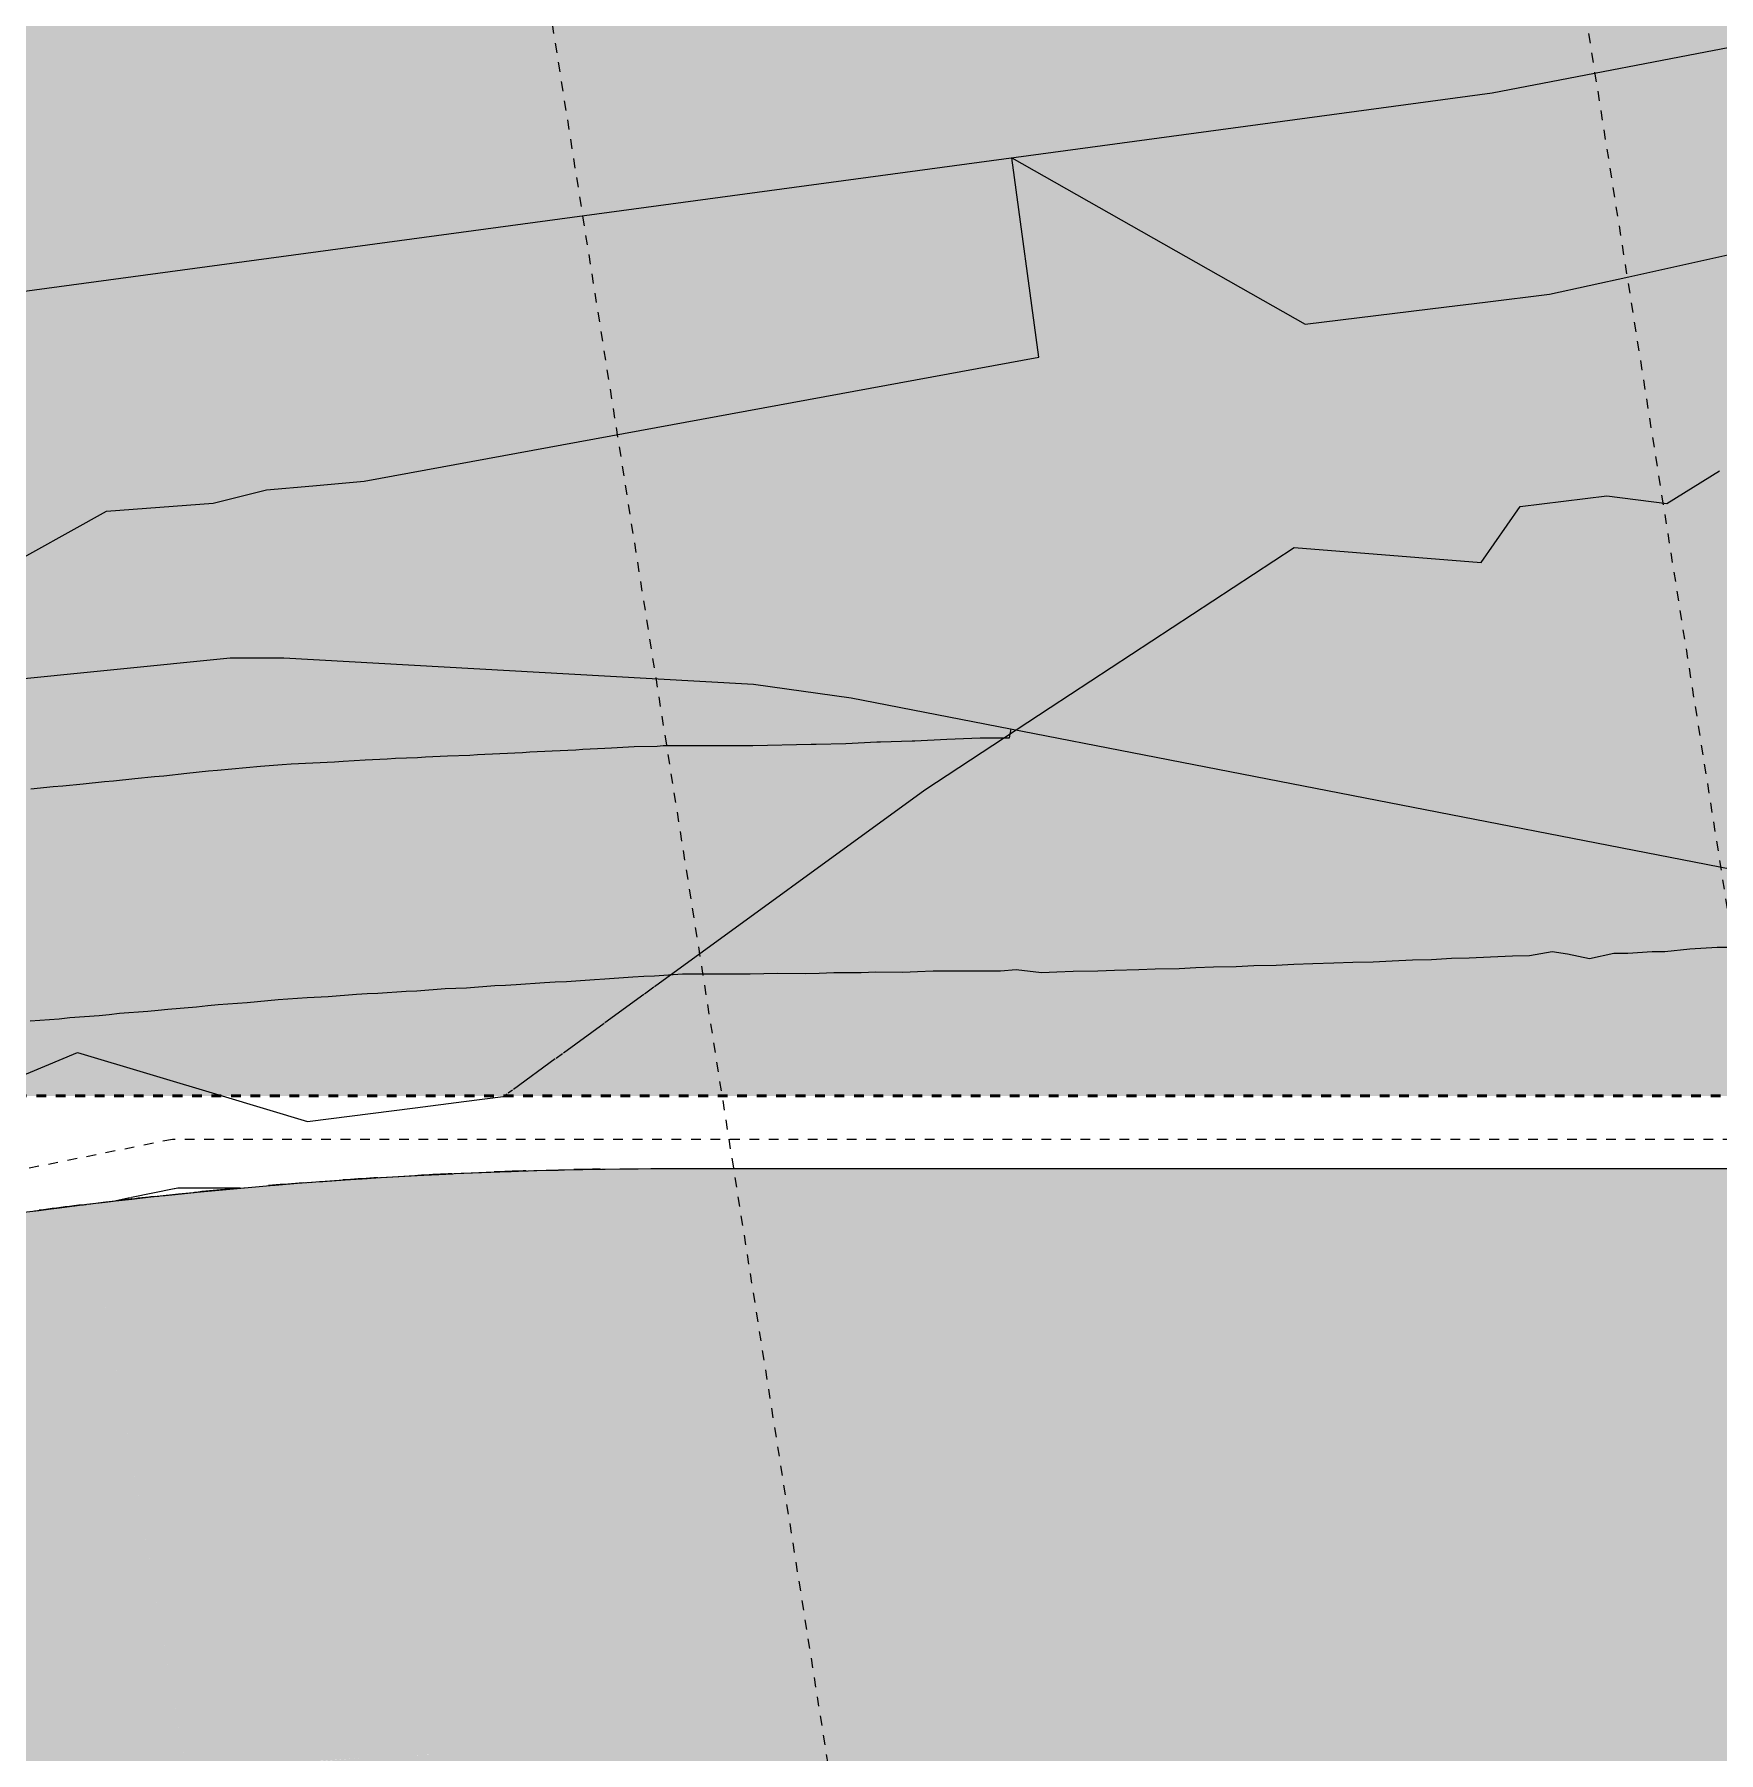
# Model space of a CAD drawing. Header units: metres. Extents: x -2515 to -2174, y 3875 to 4127.
# Drawn here: x -2262.03 to -2244.73, y 4053.14 to 4070.8 of the extents above; entities that cross this region are included whole.
import ezdxf

# ---------------------------------------------------------------- set-up
doc = ezdxf.new("R2010")
doc.units = ezdxf.units.M
for name, pattern in [('BOUNDARY Tighter', [0.008, 0.004, -0.002, 0, -0.002]), ('Dash Medium', [0.0075, 0.0045, -0.003]), ('Grid Line', [0.021, 0.012, -0.003, 0.003, -0.003])]:
    doc.linetypes.add(name, pattern=pattern)
for name, color, linetype, lineweight in [('A-DETL', 90, 'Continuous', 5), ('A-DETL-GENF', 92, 'Continuous', 5), ('A-FLOR', 192, 'Continuous', 5), ('A-FLOR-PATT', 8, 'Continuous', 5), ('C-TOPO', 7, 'Continuous', 5), ('C-TOPO-MAJR', 7, 'Continuous', 18), ('C-TOPO-MINR', 7, 'Continuous', 5), ('S-GRID', 1, 'Continuous', 5)]:
    doc.layers.add(name, color=color, linetype=linetype, lineweight=lineweight)

msp = doc.modelspace()

# ---------------------------------------------------------------- hatches: boundary and pattern name
at = {"layer": 'A-DETL-GENF', "transparency": 33554585}
h = msp.add_hatch(color=7, dxfattribs=at)
h.paths.add_polyline_path([(-2302.0185, 3892.4128), (-2174.3113, 3892.4128), (-2174.3113, 4126.8955), (-2514.8637, 4126.8955), (-2514.8637, 3892.4128), (-2344.5875, 3892.4128)])
h.paths.add_polyline_path([(-2500.3708, 3896.9439), (-2507.4708, 3896.9439), (-2507.4708, 3904.3439), (-2500.3708, 3904.3439), (-2500.3708, 3903.4974)])
h.paths.add_polyline_path([(-2443.0284, 3945.9439), (-2477.4708, 3945.9439), (-2477.4708, 4057.0406), (-2355.409, 4057.0406), (-2355.409, 4059.8908), (-2213.309, 4059.8908), (-2213.309, 3949.0908), (-2338.4583, 3949.0908), (-2338.4583, 3945.9439), (-2441.6982, 3945.9439)])
at = {"layer": 'A-FLOR-PATT'}
for color, points in [(253, [(-2260.4618, 4052.9266), (-2259.6197, 4053.015), (-2259.1237, 4053.0571), (-2258.663, 4053.0895), (-2258.0616, 4053.1197), (-2257.2398, 4053.1401), (-2256.8577, 4053.1439), (-2255.448, 4059.1439), (-2256.2049, 4059.1382), (-2257.2398, 4059.1104), (-2257.7181, 4059.0923), (-2258.7695, 4059.0321), (-2259.4494, 4058.9823), (-2259.9835, 4058.9378), (-2261.0266, 4058.8304), (-2261.4888, 4058.7777), (-2260.4734, 4052.993)]), (253, [(-2245.4074, 4053.1439), (-2255.448, 4059.1439), (-2256.8577, 4053.1439), (-2246.1466, 4053.1439)]), (253, [(-2245.4074, 4053.1439), (-2245.3466, 4059.1439), (-2255.448, 4059.1439), (-2246.1466, 4053.5856)]), (253, [(-2245.3466, 4053.1439), (-2236.5882, 4053.1439), (-2237.0042, 4059.1439), (-2245.3466, 4059.1439), (-2245.4074, 4053.1439)]), (253, [(-2262.8387, 4052.5417), (-2261.9695, 4052.7037), (-2261.6541, 4052.758), (-2260.7797, 4052.8849), (-2260.4618, 4052.9266), (-2261.4888, 4058.7777), (-2262.2782, 4058.6752), (-2263.0658, 4058.5602), (-2263.8515, 4058.4327), (-2264.7705, 4058.2662), (-2265.4164, 4058.1402), (-2262.859, 4052.5857)]), (254, [(-2253.802, 4052.5648), (-2237.1031, 4052.6076), (-2237.1881, 4053.1439), (-2253.8938, 4053.1439), (-2253.8088, 4052.6076)])]:
    msp.add_hatch(color=color, dxfattribs=at).paths.add_polyline_path(points)
h = msp.add_hatch(color=254, dxfattribs=at)
h.paths.add_polyline_path([(-2277.5253, 4046.2051), (-2253.6495, 4049.99), (-2254.1163, 4052.937), (-2260.252, 4052.7968), (-2263.1209, 4052.2193), (-2263.114, 4052.185), (-2263.163, 4052.1751), (-2263.163, 4052.1576), (-2265.4148, 4051.7064), (-2265.4178, 4051.7212), (-2265.5158, 4051.7014), (-2265.5158, 4051.6839), (-2267.7676, 4051.2328), (-2267.7706, 4051.2475), (-2267.8686, 4051.2278), (-2267.8686, 4051.2103), (-2270.1204, 4050.7591), (-2270.1234, 4050.7739), (-2270.2214, 4050.7541), (-2270.2214, 4050.7366), (-2272.4732, 4050.2855), (-2272.4762, 4050.3002), (-2272.5742, 4050.2805), (-2272.5742, 4050.263), (-2274.826, 4049.8118), (-2274.829, 4049.8266), (-2274.878, 4049.8167), (-2274.8888, 4049.8502), (-2277.7668, 4049.2709), (-2277.2981, 4046.302), (-2277.373, 4046.295), (-2277.8539, 4049.3314), (-2274.9, 4049.9261), (-2274.8932, 4049.9156), (-2263.1337, 4052.283), (-2263.136, 4052.2943), (-2260.249, 4052.8744), (-2254.0511, 4053.015), (-2253.5734, 4049.9996), (-2253.3999, 4050.0271), (-2253.8938, 4053.1439), (-2256.8577, 4053.1439), (-2257.4598, 4053.1379), (-2258.1191, 4053.1169), (-2258.663, 4053.0895), (-2259.4494, 4053.0305), (-2259.94, 4052.9845), (-2260.4618, 4052.9266), (-2261.2597, 4052.8178), (-2261.6541, 4052.758), (-2262.2475, 4052.6558), (-2263.1827, 4052.4717), (-2278.0394, 4049.449), (-2277.5388, 4046.2903)])
h.paths.add_polyline_path([(-2273.0517, 4046.9943), (-2273.1102, 4047.0001), (-2273.1665, 4047.0172), (-2273.2184, 4047.0449), (-2273.2638, 4047.0822), (-2273.3011, 4047.1277), (-2273.3375, 4047.208), (-2273.3459, 4047.2358), (-2273.3517, 4047.2943), (-2273.3459, 4047.3529), (-2273.3289, 4047.4091), (-2273.3058, 4047.4523), (-2275.0414, 4047.1774), (-2275.4012, 4049.4491), (-2270.5616, 4050.2156), (-2270.2017, 4047.944), (-2272.8597, 4047.523), (-2272.8396, 4047.5065), (-2272.8023, 4047.461), (-2272.7745, 4047.4091), (-2272.7575, 4047.3529), (-2272.7522, 4047.2888), (-2272.7659, 4047.208), (-2272.7745, 4047.1795), (-2272.8023, 4047.1277), (-2272.8396, 4047.0822), (-2272.885, 4047.0449), (-2272.9369, 4047.0172), (-2272.9932, 4047.0001)])
h.paths.add_polyline_path([(-2267.2881, 4048.4055), (-2267.6479, 4050.6771), (-2262.8082, 4051.4437), (-2262.4484, 4049.172), (-2264.7705, 4048.8042)])
h.paths.add_polyline_path([(-2259.7735, 4049.2109), (-2259.9221, 4049.2109), (-2260.0701, 4049.2235), (-2260.2165, 4049.2486), (-2260.3603, 4049.286), (-2260.5003, 4049.3355), (-2260.6357, 4049.3967), (-2260.7654, 4049.4691), (-2260.8884, 4049.5523), (-2261.004, 4049.6456), (-2261.1112, 4049.7484), (-2261.222, 4049.877), (-2261.3271, 4050.0271), (-2261.3756, 4050.1058), (-2261.4425, 4050.2385), (-2261.4979, 4050.3763), (-2261.5414, 4050.5183), (-2261.5726, 4050.6635), (-2261.5915, 4050.8109), (-2261.5978, 4050.9593), (-2261.5915, 4051.1077), (-2261.5726, 4051.255), (-2261.5414, 4051.4003), (-2261.4979, 4051.5423), (-2261.4425, 4051.6801), (-2261.3756, 4051.8128), (-2261.2977, 4051.9392), (-2261.1745, 4052.0983), (-2261.1112, 4052.1702), (-2260.9919, 4052.2827), (-2260.8884, 4052.3663), (-2260.7491, 4052.4586), (-2260.592, 4052.5417), (-2260.4618, 4052.5967), (-2260.3603, 4052.6326), (-2260.2165, 4052.67), (-2260.0701, 4052.6951), (-2259.8633, 4052.7077), (-2259.7261, 4052.7037), (-2259.6255, 4052.6951), (-2259.4244, 4052.6558), (-2259.3354, 4052.6326), (-2259.1953, 4052.5831), (-2259.06, 4052.5219), (-2258.9303, 4052.4495), (-2258.8072, 4052.3663), (-2258.6916, 4052.273), (-2258.5646, 4052.1477), (-2258.4863, 4052.0587), (-2258.3979, 4051.9392), (-2258.3074, 4051.7877), (-2258.2312, 4051.6256), (-2258.1978, 4051.5423), (-2258.1543, 4051.4003), (-2258.123, 4051.255), (-2258.1041, 4051.1077), (-2258.0978, 4050.9593), (-2258.1041, 4050.8109), (-2258.123, 4050.6635), (-2258.1543, 4050.5183), (-2258.1978, 4050.3763), (-2258.2532, 4050.2385), (-2258.32, 4050.1058), (-2258.4153, 4049.9558), (-2258.4863, 4049.8599), (-2258.5844, 4049.7484), (-2258.6916, 4049.6456), (-2258.8072, 4049.5523), (-2258.9303, 4049.4691), (-2259.06, 4049.3967), (-2259.1953, 4049.3355), (-2259.3354, 4049.286), (-2259.4791, 4049.2486), (-2259.6255, 4049.2235)])

# ---------------------------------------------------------------- linework, layer by layer
at = {"layer": 'A-DETL', "linetype": 'Dash Medium', "lineweight": 50}
msp.add_line((-2355.409, 4059.8908), (-2213.309, 4059.8908), dxfattribs=at)
at = {"layer": 'A-DETL', "linetype": 'BOUNDARY Tighter', "lineweight": 25}
for p, q in [((-2260.6109, 4059.4439), (-2388.3643, 4033.7254)), ((-2226.9834, 4059.4439), (-2260.6109, 4059.4439))]:
    msp.add_line(p, q, dxfattribs=at)
at = {"layer": 'A-FLOR'}
for p, q in [((-2255.448, 4059.1439), (-2255.1977, 4059.1439)), ((-2251.9306, 4059.1439), (-2251.0057, 4059.1439)), ((-2250.248, 4059.1439), (-2250.248, 4059.1439)), ((-2245.6191, 4059.1439), (-2226.7147, 4059.1439))]:
    msp.add_line(p, q, dxfattribs=at)
for points in [[(-2261.4888, 4058.7777), (-2259.4851, 4059.0215), (-2257.4667, 4059.1439), (-2255.448, 4059.1439)], [(-2265.4164, 4058.1402), (-2264.1162, 4058.4047), (-2262.8058, 4058.6174), (-2261.4888, 4058.7777)]]:
    msp.add_open_spline(points, degree=3, dxfattribs=at)
at = {"layer": 'C-TOPO'}
for p, q in [((-2247.052, 4070.1956), (-2234.8966, 4072.5384)), ((-2271.3036, 4066.9193), (-2247.052, 4070.1956)), ((-2263.2959, 4064.063), (-2260.0167, 4064.3922)), ((-2260.0167, 4064.3922), (-2259.4661, 4064.3906)), ((-2259.4661, 4064.3906), (-2256.1712, 4064.2051)), ((-2256.1712, 4064.2051), (-2254.6429, 4064.1191)), ((-2254.6429, 4064.1191), (-2253.6402, 4063.9811)), ((-2253.6402, 4063.9811), (-2240.5509, 4061.4355)), ((-2258.5779, 4059.0459), (-2258.4874, 4059.0514)), ((-2258.521, 4059.0494), (-2258.5428, 4059.048)), ((-2258.5025, 4059.0505), (-2258.521, 4059.0494)), ((-2257.7458, 4059.0911), (-2257.7801, 4059.0895)), ((-2257.7392, 4059.0914), (-2257.7458, 4059.0911)), ((-2257.7073, 4059.0928), (-2257.6456, 4059.0956)), ((-2257.1297, 4059.1156), (-2256.9759, 4059.1206)), ((-2256.9758, 4059.1206), (-2257.0095, 4059.1195)), ((-2256.2121, 4059.1381), (-2256.2332, 4059.1377)), ((-2256.1992, 4059.1383), (-2256.176, 4059.1386)), ((-2255.1977, 4059.1439), (-2251.9306, 4059.1439)), ((-2251.0057, 4059.1439), (-2250.248, 4059.1439)), ((-2250.248, 4059.1439), (-2245.6191, 4059.1439)), ((-2260.5919, 4058.9347), (-2261.0305, 4058.8455)), ((-2260.7893, 4058.8578), (-2260.8342, 4058.853)), ((-2260.7215, 4058.865), (-2260.5837, 4058.8795)), ((-2260.5572, 4058.9418), (-2260.5891, 4058.9353)), ((-2260.5466, 4058.9439), (-2260.5545, 4058.9423)), ((-2260.0987, 4058.9439), (-2260.5466, 4058.9439)), ((-2260.0621, 4058.9439), (-2260.0978, 4058.9439)), ((-2260.0278, 4058.9337), (-2260.0694, 4058.9299)), ((-2259.9143, 4058.9439), (-2260.0615, 4058.9439)), ((-2260.0609, 4058.9307), (-2259.9959, 4058.9367)), ((-2259.2959, 4058.9956), (-2259.304, 4058.995)), ((-2259.2654, 4058.998), (-2259.2959, 4058.9956)), ((-2259.2147, 4059.0018), (-2259.0994, 4059.0104)), ((-2261.5957, 4058.7645), (-2261.6239, 4058.761)), ((-2261.5474, 4058.7705), (-2261.5957, 4058.7645)), ((-2261.5254, 4058.7732), (-2261.4963, 4058.7767)), ((-2261.0643, 4058.8386), (-2261.2044, 4058.8101)), ((-2261.0312, 4058.8453), (-2261.0638, 4058.8387)), ((-2260.8342, 4058.853), (-2260.8519, 4058.851))]:
    msp.add_line(p, q, dxfattribs=at)
at = {"layer": 'C-TOPO', "flags": 128}
for points in [[(-2259.0662, 4059.0128), (-2258.8381, 4059.0289), (-2258.6099, 4059.0438)], [(-2258.6099, 4059.0438), (-2258.602, 4059.0443), (-2258.594, 4059.0448)], [(-2258.594, 4059.0448), (-2258.5859, 4059.0453), (-2258.5779, 4059.0459)], [(-2258.4599, 4059.0531), (-2258.3493, 4059.0597), (-2258.1206, 4059.0724)], [(-2258.1206, 4059.0724), (-2258.113, 4059.0728), (-2258.1054, 4059.0732)], [(-2258.1054, 4059.0732), (-2257.8755, 4059.085), (-2257.7317, 4059.0917)], [(-2257.6456, 4059.0956), (-2257.6386, 4059.0959), (-2257.6315, 4059.0962)], [(-2257.6315, 4059.0962), (-2257.6243, 4059.0965), (-2257.6172, 4059.0968)], [(-2257.6172, 4059.0968), (-2257.3864, 4059.1063), (-2257.1556, 4059.1147)], [(-2257.1556, 4059.1147), (-2257.1491, 4059.115), (-2257.1427, 4059.1152)], [(-2257.1427, 4059.1152), (-2257.1362, 4059.1154), (-2257.1297, 4059.1156)], [(-2256.9509, 4059.1213), (-2256.8977, 4059.1229), (-2256.6658, 4059.1291)], [(-2256.6658, 4059.1291), (-2256.6601, 4059.1292), (-2256.6544, 4059.1294)], [(-2256.6544, 4059.1294), (-2256.6485, 4059.1295), (-2256.6425, 4059.1296)], [(-2256.6425, 4059.1296), (-2256.4093, 4059.1347), (-2256.2142, 4059.138)], [(-2256.176, 4059.1386), (-2256.1714, 4059.1387), (-2256.1668, 4059.1387)], [(-2256.1668, 4059.1387), (-2255.9309, 4059.1416), (-2255.6949, 4059.1433)], [(-2255.6949, 4059.1433), (-2255.6913, 4059.1433), (-2255.6876, 4059.1433)], [(-2255.6876, 4059.1433), (-2255.6839, 4059.1434), (-2255.6803, 4059.1434)], [(-2255.6803, 4059.1434), (-2255.5641, 4059.1438), (-2255.448, 4059.1439)], [(-2261.0296, 4058.8314), (-2260.8067, 4058.8559), (-2260.749, 4058.8621)], [(-2260.5837, 4058.8795), (-2260.5752, 4058.8803), (-2260.5667, 4058.8812)], [(-2260.5667, 4058.8812), (-2260.5589, 4058.882), (-2260.5511, 4058.8828)], [(-2260.5511, 4058.8828), (-2260.3238, 4058.9056), (-2260.0964, 4058.9274)], [(-2260.0964, 4058.9274), (-2260.0871, 4058.9282), (-2260.0779, 4058.9291)], [(-2260.0779, 4058.9291), (-2260.0694, 4058.9299), (-2260.0609, 4058.9307)], [(-2259.9686, 4058.9391), (-2259.8333, 4058.9512), (-2259.6055, 4058.9708)], [(-2259.6055, 4058.9708), (-2259.5887, 4058.9722), (-2259.572, 4058.9736)], [(-2259.572, 4058.9736), (-2259.5635, 4058.9743), (-2259.555, 4058.975)], [(-2259.555, 4058.975), (-2259.3272, 4058.9932), (-2259.2425, 4058.9997)], [(-2259.0994, 4059.0104), (-2259.0828, 4059.0116), (-2259.0662, 4059.0128)], [(-2262.0293, 4058.7089), (-2262.0136, 4058.711), (-2261.9978, 4058.7131)], [(-2261.9978, 4058.7131), (-2261.7703, 4058.7426), (-2261.5425, 4058.7711)], [(-2261.5425, 4058.7711), (-2261.534, 4058.7721), (-2261.5254, 4058.7732)], [(-2261.4769, 4058.7791), (-2261.2941, 4058.801), (-2261.0626, 4058.8277)], [(-2261.0626, 4058.8277), (-2261.0545, 4058.8286), (-2261.0465, 4058.8295)], [(-2261.0465, 4058.8295), (-2261.0381, 4058.8304), (-2261.0296, 4058.8314)]]:
    msp.add_lwpolyline(points, dxfattribs=at)
at = {"layer": 'C-TOPO'}
for start, end in [(93.54869, 93.91375), (92.67337, 93.02981), (91.78966, 92.13051), (90.89982, 91.19043), (95.31313, 95.66588), (94.42882, 94.7909), (97.09526, 97.50769), (96.20453, 96.54208)]:
    msp.add_arc((-2255.448, 4009.1439), 50, start, end, dxfattribs=at)
at = {"layer": 'C-TOPO-MAJR', "color": 254, "lineweight": 13}
for p, q in [((-2245.2596, 4065.9752), (-2244.7199, 4066.3141)), ((-2247.1658, 4065.3724), (-2246.766, 4065.9473)), ((-2246.766, 4065.9473), (-2245.8758, 4066.0568)), ((-2245.8758, 4066.0568), (-2245.2596, 4065.9752)), ((-2251.5927, 4063.8797), (-2249.0865, 4065.5237)), ((-2249.0865, 4065.5237), (-2247.1658, 4065.3724)), ((-2252.0114, 4063.5705), (-2251.9938, 4063.6609)), ((-2256.7095, 4063.4355), (-2256.4668, 4063.4465)), ((-2256.4668, 4063.4465), (-2256.3961, 4063.4518)), ((-2256.3961, 4063.4518), (-2256.1706, 4063.4621)), ((-2256.1706, 4063.4621), (-2256.102, 4063.4673)), ((-2256.102, 4063.4673), (-2255.8685, 4063.4812)), ((-2255.8685, 4063.4812), (-2255.6324, 4063.4847)), ((-2255.6324, 4063.4847), (-2255.5685, 4063.4896)), ((-2255.5685, 4063.4896), (-2255.2361, 4063.4907)), ((-2255.2361, 4063.4907), (-2254.9744, 4063.4915)), ((-2254.9744, 4063.4915), (-2254.9121, 4063.4912)), ((-2254.9121, 4063.4912), (-2254.6502, 4063.492)), ((-2254.6502, 4063.492), (-2254.0509, 4063.5054)), ((-2254.0509, 4063.5054), (-2253.9989, 4063.5052)), ((-2253.9989, 4063.5052), (-2253.6943, 4063.5121)), ((-2253.6943, 4063.5121), (-2253.3743, 4063.5282)), ((-2253.3743, 4063.5282), (-2253.3365, 4063.528)), ((-2253.3365, 4063.528), (-2253.0126, 4063.54)), ((-2253.0126, 4063.54), (-2252.9843, 4063.5398)), ((-2252.9843, 4063.5398), (-2252.6566, 4063.5548)), ((-2252.6566, 4063.5548), (-2252.3148, 4063.5701)), ((-2252.3148, 4063.5701), (-2252.3069, 4063.57)), ((-2252.3069, 4063.57), (-2252.0114, 4063.5705)), ((-2260.1467, 4063.2369), (-2259.7066, 4063.2779)), ((-2259.7066, 4063.2779), (-2259.4841, 4063.2948)), ((-2259.4841, 4063.2948), (-2259.3919, 4063.3017)), ((-2259.3919, 4063.3017), (-2258.9449, 4063.3237)), ((-2258.9449, 4063.3237), (-2258.8565, 4063.3307)), ((-2258.8565, 4063.3307), (-2258.6319, 4063.3419)), ((-2258.6319, 4063.3419), (-2258.4049, 4063.3532)), ((-2258.4049, 4063.3532), (-2258.3206, 4063.3592)), ((-2258.3206, 4063.3592), (-2258.0938, 4063.3681)), ((-2258.0938, 4063.3681), (-2258.0111, 4063.3743)), ((-2258.0111, 4063.3743), (-2257.7842, 4063.3832)), ((-2257.7842, 4063.3832), (-2257.5552, 4063.393)), ((-2257.5552, 4063.393), (-2257.4763, 4063.3989)), ((-2257.4763, 4063.3989), (-2257.2472, 4063.4086)), ((-2257.2472, 4063.4086), (-2257.0159, 4063.4192)), ((-2257.0159, 4063.4192), (-2256.9409, 4063.4249)), ((-2256.9409, 4063.4249), (-2256.7095, 4063.4355)), ((-2261.7379, 4063.0768), (-2261.5283, 4063.0983)), ((-2261.5283, 4063.0983), (-2261.3087, 4063.1213)), ((-2261.3087, 4063.1213), (-2261.2151, 4063.1285)), ((-2261.2151, 4063.1285), (-2260.9956, 4063.1515)), ((-2260.9956, 4063.1515), (-2260.7953, 4063.1728)), ((-2260.7953, 4063.1728), (-2260.6999, 4063.18)), ((-2260.6999, 4063.18), (-2260.4614, 4063.2057)), ((-2260.4614, 4063.2057), (-2260.242, 4063.2298)), ((-2260.242, 4063.2298), (-2260.1467, 4063.2369)), ((-2262.0648, 4063.0462), (-2261.8351, 4063.0697)), ((-2261.8351, 4063.0697), (-2261.7379, 4063.0768)), ((-2260.1012, 4059.8908), (-2259.2231, 4059.6282)), ((-2259.2231, 4059.6282), (-2258.1191, 4059.7692)), ((-2258.1167, 4059.7695), (-2257.6191, 4059.833)), ((-2257.6188, 4059.8331), (-2257.2132, 4059.8849))]:
    msp.add_line(p, q, dxfattribs=at)
at = {"layer": 'C-TOPO-MAJR', "color": 50, "lineweight": 13}
for p, q in [((-2252.8803, 4063.0349), (-2251.5927, 4063.8797)), ((-2255.6597, 4061.0138), (-2252.8803, 4063.0349)), ((-2255.7625, 4060.939), (-2255.6643, 4061.0104)), ((-2256.1682, 4060.644), (-2255.7671, 4060.9357)), ((-2256.5934, 4060.3347), (-2256.1746, 4060.6393)), ((-2262.6102, 4059.9115), (-2261.5868, 4060.3352)), ((-2261.5868, 4060.3352), (-2260.1014, 4059.8909)), ((-2257.1073, 4059.9611), (-2256.6778, 4060.2734)), ((-2256.6691, 4060.2797), (-2256.6028, 4060.3279)), ((-2257.1623, 4059.9211), (-2257.1184, 4059.953)), ((-2257.2119, 4059.885), (-2257.173, 4059.9133))]:
    msp.add_line(p, q, dxfattribs=at)
at = {"layer": 'C-TOPO-MINR', "color": 9}
for p, q in [((-2251.988, 4069.5288), (-2248.9738, 4067.8176)), ((-2251.7113, 4067.481), (-2251.988, 4069.5288)), ((-2245.2494, 4068.3948), (-2244.3868, 4068.5875)), ((-2245.6511, 4068.3071), (-2245.2494, 4068.3948)), ((-2246.4639, 4068.1262), (-2245.6511, 4068.3071)), ((-2247.5227, 4067.996), (-2247.1252, 4068.044)), ((-2247.1252, 4068.044), (-2246.4639, 4068.1262)), ((-2248.9738, 4067.8176), (-2247.5227, 4067.996)), ((-2258.6403, 4066.2048), (-2251.7113, 4067.481)), ((-2260.1917, 4065.9786), (-2259.6447, 4066.1181)), ((-2259.6447, 4066.1181), (-2259.1702, 4066.1581)), ((-2259.1702, 4066.1581), (-2258.6403, 4066.2048)), ((-2261.2893, 4065.8981), (-2260.1917, 4065.9786)), ((-2263.1424, 4064.8654), (-2261.2893, 4065.8981)), ((-2247.0699, 4061.3191), (-2246.8448, 4061.3309)), ((-2246.8448, 4061.3309), (-2246.6701, 4061.334)), ((-2246.6701, 4061.334), (-2246.4363, 4061.3733)), ((-2246.4363, 4061.3733), (-2246.2799, 4061.3508)), ((-2246.2799, 4061.3508), (-2246.0536, 4061.3024)), ((-2246.0536, 4061.3024), (-2245.8036, 4061.3569)), ((-2245.8036, 4061.3569), (-2245.6606, 4061.3558)), ((-2245.6606, 4061.3558), (-2245.409, 4061.3757)), ((-2245.409, 4061.3757), (-2245.2784, 4061.3746)), ((-2245.2784, 4061.3746), (-2245.0217, 4061.4017)), ((-2245.0217, 4061.4017), (-2244.7436, 4061.4195)), ((-2244.7436, 4061.4195), (-2244.6428, 4061.4186)), ((-2254.6777, 4061.1444), (-2254.3958, 4061.1507)), ((-2254.3958, 4061.1507), (-2254.1095, 4061.1493)), ((-2254.1095, 4061.1493), (-2253.9667, 4061.1526)), ((-2253.9667, 4061.1526), (-2253.8167, 4061.1601)), ((-2253.8167, 4061.1601), (-2253.5366, 4061.1587)), ((-2253.5366, 4061.1587), (-2253.3852, 4061.1643)), ((-2253.3852, 4061.1643), (-2253.1088, 4061.1629)), ((-2253.1088, 4061.1629), (-2252.956, 4061.1699)), ((-2252.956, 4061.1699), (-2252.7967, 4061.177)), ((-2252.7967, 4061.177), (-2252.5294, 4061.1756)), ((-2252.5294, 4061.1756), (-2252.3698, 4061.1759)), ((-2252.3698, 4061.1759), (-2252.1058, 4061.1745)), ((-2252.1058, 4061.1745), (-2251.9429, 4061.1894)), ((-2251.9429, 4061.1894), (-2251.6848, 4061.1569)), ((-2251.6848, 4061.1569), (-2251.5242, 4061.164)), ((-2251.5242, 4061.164), (-2251.3572, 4061.1713)), ((-2251.3572, 4061.1713), (-2251.1031, 4061.1761)), ((-2251.1031, 4061.1761), (-2250.9343, 4061.1836)), ((-2250.9343, 4061.1836), (-2250.685, 4061.1882)), ((-2250.685, 4061.1882), (-2250.5143, 4061.196)), ((-2250.5143, 4061.196), (-2250.2701, 4061.2006)), ((-2250.2701, 4061.2006), (-2250.0975, 4061.2085)), ((-2250.0975, 4061.2085), (-2249.9174, 4061.2169)), ((-2249.9174, 4061.2169), (-2249.684, 4061.2212)), ((-2249.684, 4061.2212), (-2249.5017, 4061.2298)), ((-2249.5017, 4061.2298), (-2249.2741, 4061.2341)), ((-2249.2741, 4061.2341), (-2249.0897, 4061.2429)), ((-2249.0897, 4061.2429), (-2248.8968, 4061.2522)), ((-2248.8968, 4061.2522), (-2248.6814, 4061.2562)), ((-2248.6814, 4061.2562), (-2248.486, 4061.2658)), ((-2248.486, 4061.2658), (-2248.2772, 4061.2697)), ((-2248.2772, 4061.2697), (-2248.0793, 4061.2796)), ((-2248.0793, 4061.2796), (-2247.8716, 4061.29)), ((-2247.8716, 4061.29), (-2247.6769, 4061.2936)), ((-2247.6769, 4061.2936), (-2247.473, 4061.3044)), ((-2247.473, 4061.3044), (-2247.2904, 4061.3079)), ((-2247.2904, 4061.3079), (-2247.0699, 4061.3191)), ((-2258.1003, 4060.9717), (-2257.8077, 4060.9937)), ((-2257.8077, 4060.9937), (-2257.6992, 4060.9979)), ((-2257.6992, 4060.9979), (-2257.5897, 4061.0026)), ((-2257.5897, 4061.0026), (-2257.2985, 4061.0245)), ((-2257.2985, 4061.0245), (-2257.1893, 4061.0292)), ((-2257.1893, 4061.0292), (-2257.0789, 4061.0342)), ((-2257.0789, 4061.0342), (-2256.7892, 4061.056)), ((-2256.7892, 4061.056), (-2256.6791, 4061.0611)), ((-2256.6791, 4061.0611), (-2256.5637, 4061.0663)), ((-2256.5637, 4061.0663), (-2256.2755, 4061.088)), ((-2256.2755, 4061.088), (-2256.1686, 4061.0929)), ((-2256.1686, 4061.0929), (-2255.8805, 4061.1146)), ((-2255.8805, 4061.1146), (-2255.7701, 4061.1212)), ((-2255.7701, 4061.1212), (-2255.6585, 4061.1229)), ((-2255.6585, 4061.1229), (-2255.3721, 4061.1445)), ((-2255.3721, 4061.1445), (-2255.2154, 4061.145)), ((-2255.2154, 4061.145), (-2255.092, 4061.1454)), ((-2255.092, 4061.1454), (-2254.8008, 4061.144)), ((-2254.8008, 4061.144), (-2254.6777, 4061.1444)), ((-2260.6593, 4060.7832), (-2260.3629, 4060.8054)), ((-2260.3629, 4060.8054), (-2260.2473, 4060.8179)), ((-2260.2473, 4060.8179), (-2260.1409, 4060.8296)), ((-2260.1409, 4060.8296), (-2259.8442, 4060.8519)), ((-2259.8442, 4060.8519), (-2259.6313, 4060.8716)), ((-2259.6313, 4060.8716), (-2259.5237, 4060.8798)), ((-2259.5237, 4060.8798), (-2259.2283, 4060.902)), ((-2259.2283, 4060.902), (-2259.0128, 4060.9126)), ((-2259.0128, 4060.9126), (-2258.7188, 4060.9358)), ((-2258.7188, 4060.9358), (-2258.6107, 4060.9412)), ((-2258.6107, 4060.9412), (-2258.5016, 4060.9466)), ((-2258.5016, 4060.9466), (-2258.209, 4060.9675)), ((-2258.209, 4060.9675), (-2258.1003, 4060.9717)), ((-2262.0709, 4060.6618), (-2261.7762, 4060.684)), ((-2261.7762, 4060.684), (-2261.664, 4060.6955)), ((-2261.664, 4060.6955), (-2261.363, 4060.7177)), ((-2261.363, 4060.7177), (-2261.2608, 4060.7282)), ((-2261.2608, 4060.7282), (-2261.1538, 4060.7394)), ((-2261.1538, 4060.7394), (-2260.8634, 4060.7616)), ((-2260.8634, 4060.7616), (-2260.7567, 4060.7728)), ((-2260.7567, 4060.7728), (-2260.6593, 4060.7832))]:
    msp.add_line(p, q, dxfattribs=at)
at = {"layer": 'S-GRID', "linetype": 'Grid Line'}
for p, q in [((-2235.7819, 4005.9128), (-2249.4379, 4092.1298)), ((-2245.8969, 4002.6554), (-2259.8086, 4090.4872))]:
    msp.add_line(p, q, dxfattribs=at)

doc.saveas('drawing.dxf')
